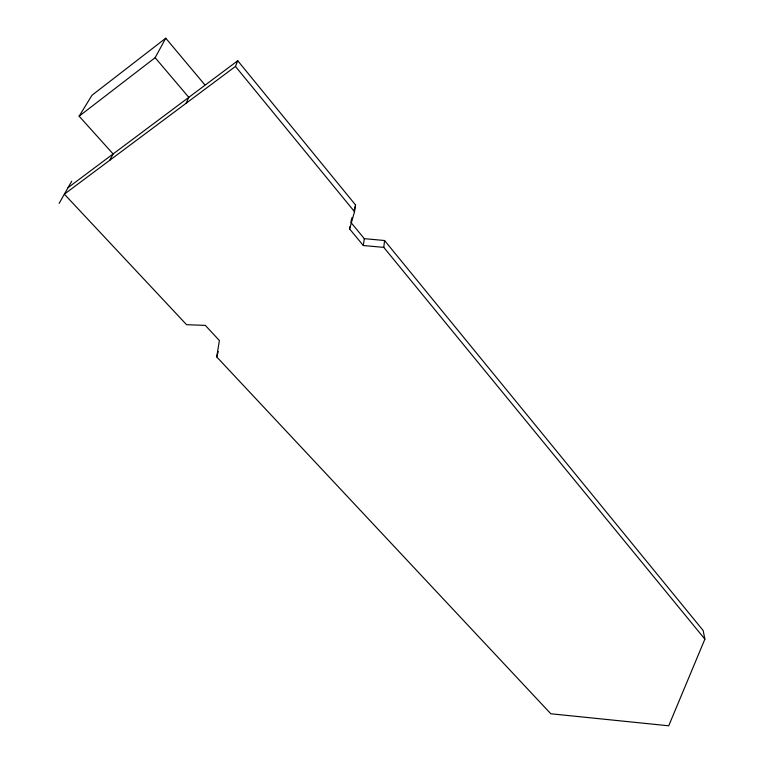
<?xml version="1.0" encoding="UTF-8"?>
<svg xmlns="http://www.w3.org/2000/svg" width="764" height="764" viewBox="0 0 764 764"><rect width="100%" height="100%" fill="white"/><g stroke="black" fill="none" stroke-linecap="round" stroke-linejoin="round"><path stroke-width="1.15" d="M383.786 247.393L363.311 245.521L349.606 228.952L354.525 211.695L355.594 205.029L237.738 60.748L235.465 66.43L64.367 194.161L186.569 324.69L205.325 325.388L219.392 340.543L216.718 356.903L550.834 713.777L668.72 725.8L704.876 639.143L383.786 247.393L384.578 240.517L364.294 238.654L350.714 222.19M363.311 245.521L364.294 238.654M349.606 228.952L349.969 226.698M351.039 221.044L352.013 217.616M353.971 210.749L355.594 205.029M216.718 356.903L218.265 351.583M186.101 103.283L188.803 97.353L155.14 57.692L165.759 38.2L204.8 84.785M109.777 160.259L113.12 153.946L79.131 116.195L91.966 95.28L165.759 38.2M59.124 203.386L71.701 181.249M79.131 116.195L155.14 57.692M68.063 187.648L237.738 60.748M235.465 66.43L354.525 211.695M384.578 240.517L703.157 630.52L704.876 639.143"/></g></svg>
